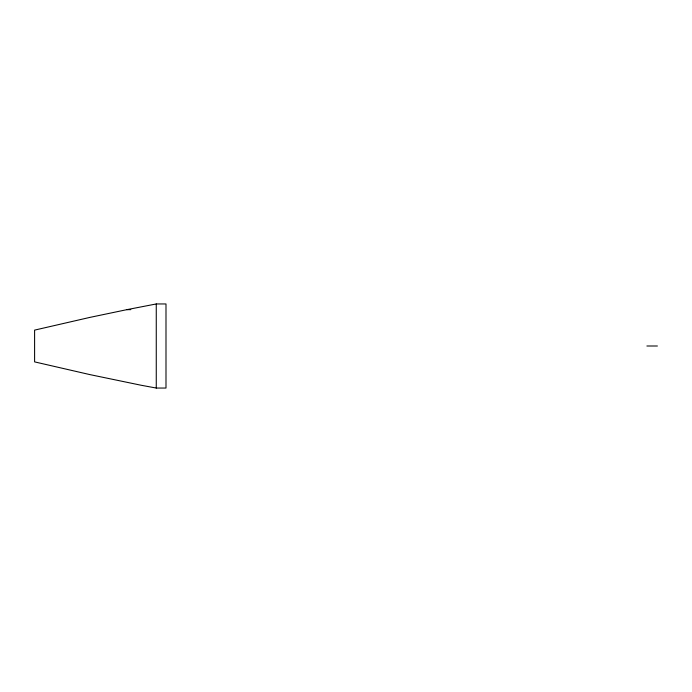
<?xml version="1.0" encoding="UTF-8"?>
<svg xmlns="http://www.w3.org/2000/svg" width="692" height="692" viewBox="0 0 692 692"><rect width="100%" height="100%" fill="white"/><g stroke="black" fill="none" stroke-linecap="round" stroke-linejoin="round"><path stroke-width="1.04" d="M126.887 309.653L89.865 317.403L34.6 330.119L34.6 361.881L89.865 374.597L141.116 385.245L156.262 388.048L165.994 388.048L165.994 303.952L156.262 303.952L126.887 309.653L130.779 309.653M646.89 346L657.4 346M156.262 303.952L156.262 388.048"/></g></svg>
